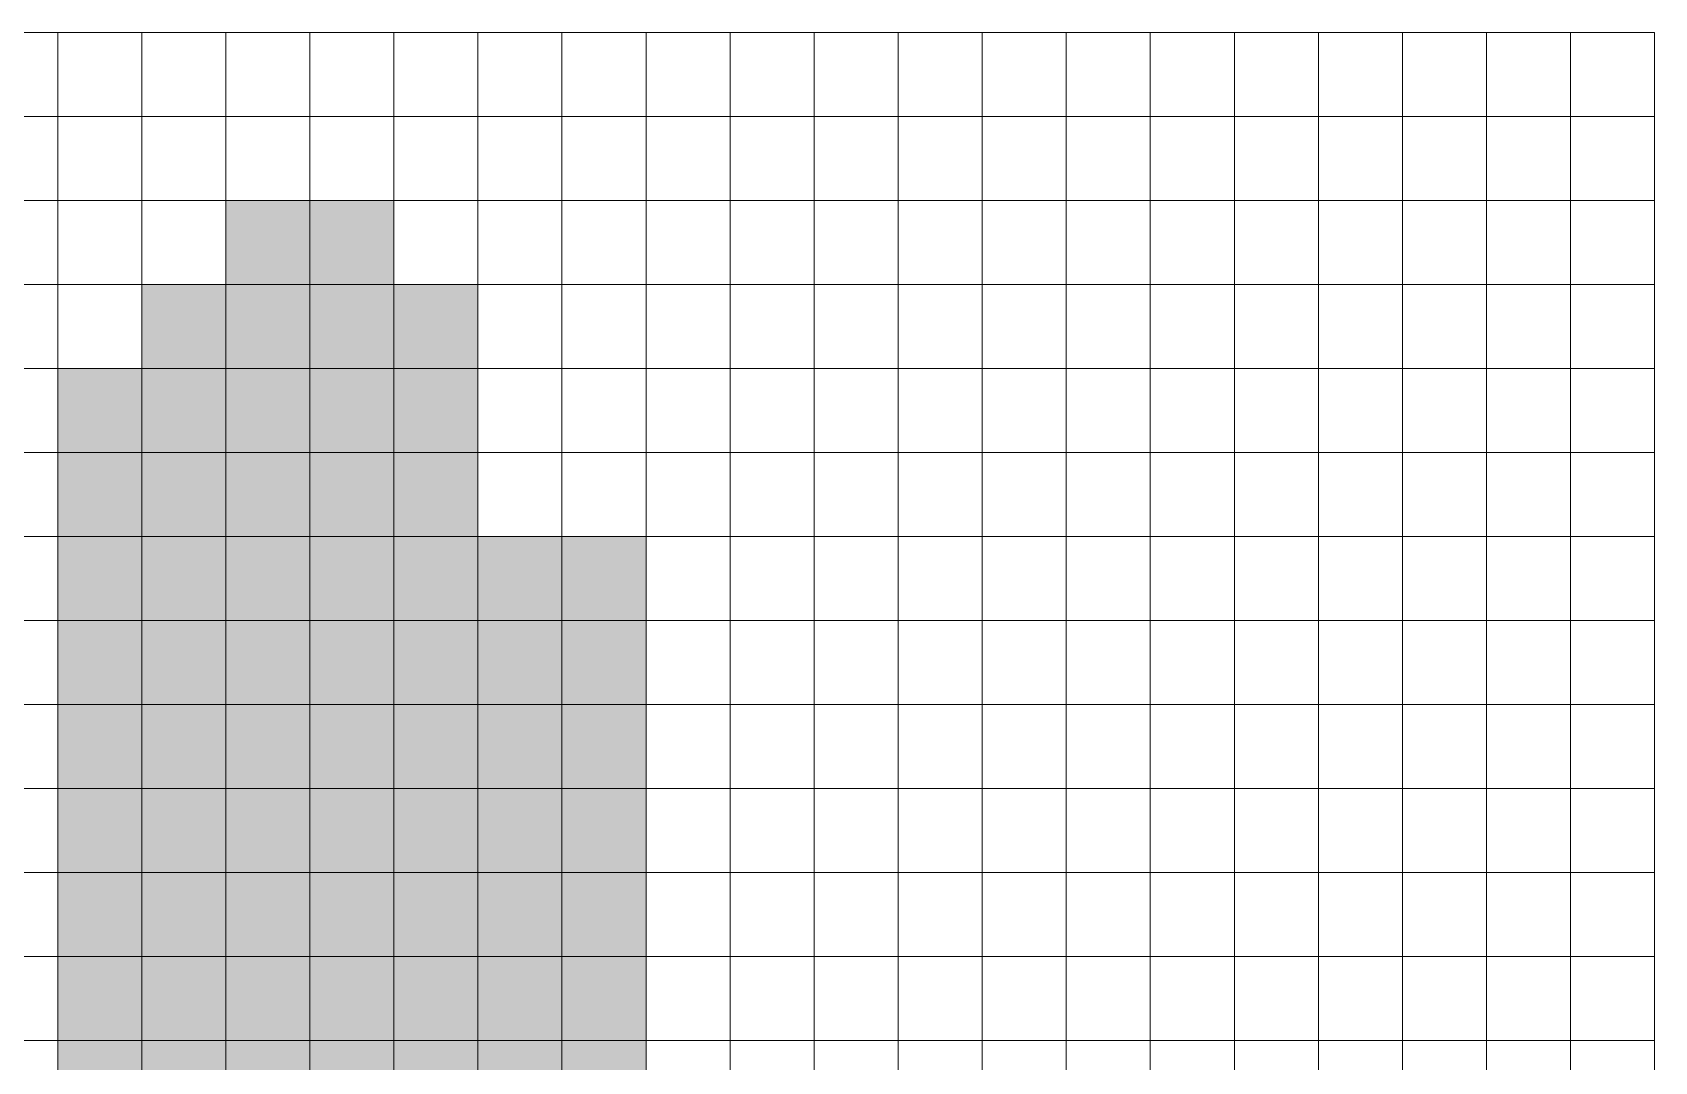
# Model space of a CAD drawing. Header units: millimetres. Extents: x 7481 to 272303, y 53290 to 107290.
# Drawn here: x 180705 to 200005, y 91040 to 103290 of the extents above; entities that cross this region are included whole.
import ezdxf

# ---------------------------------------------------------------- set-up
doc = ezdxf.new("R2010")
doc.units = ezdxf.units.MM
doc.layers.get('0').update_dxf_attribs({"lineweight": 0})
doc.layers.add('m_square', color=40, linetype='Continuous')
doc.layers.add('o_building', color=252, linetype='Continuous')

msp = doc.modelspace()

# ---------------------------------------------------------------- hatches: boundary and pattern name
at = {"layer": 'm_square'}
h = msp.add_hatch(color=256, dxfattribs=at)
h.dxf.hatch_style = 1
h.paths.add_polyline_path([(182005, 91290), (181005, 91290), (181005, 90290), (182005, 90290)])
at = {"layer": 'o_building'}
h = msp.add_hatch(color=256, dxfattribs=at)
h.dxf.hatch_style = 1
h.paths.add_polyline_path([(184005, 101290), (183005, 101290), (183005, 100290), (184005, 100290)])
h = msp.add_hatch(color=256, dxfattribs=at)
h.dxf.hatch_style = 1
h.paths.add_polyline_path([(185005, 101290), (184005, 101290), (184005, 100290), (185005, 100290)])
h = msp.add_hatch(color=256, dxfattribs=at)
h.dxf.hatch_style = 1
h.paths.add_polyline_path([(183005, 100290), (182005, 100290), (182005, 99290), (183005, 99290)])
h = msp.add_hatch(color=256, dxfattribs=at)
h.dxf.hatch_style = 1
h.paths.add_polyline_path([(184005, 100290), (183005, 100290), (183005, 99290), (184005, 99290)])
h = msp.add_hatch(color=256, dxfattribs=at)
h.dxf.hatch_style = 1
h.paths.add_polyline_path([(185005, 100290), (184005, 100290), (184005, 99290), (185005, 99290)])
h = msp.add_hatch(color=256, dxfattribs=at)
h.dxf.hatch_style = 1
h.paths.add_polyline_path([(186005, 100290), (185005, 100290), (185005, 99290), (186005, 99290)])
h = msp.add_hatch(color=256, dxfattribs=at)
h.dxf.hatch_style = 1
h.paths.add_polyline_path([(182005, 99290), (181005, 99290), (181005, 98290), (182005, 98290)])
h = msp.add_hatch(color=256, dxfattribs=at)
h.dxf.hatch_style = 1
h.paths.add_polyline_path([(183005, 99290), (182005, 99290), (182005, 98290), (183005, 98290)])
h = msp.add_hatch(color=256, dxfattribs=at)
h.dxf.hatch_style = 1
h.paths.add_polyline_path([(184005, 99290), (183005, 99290), (183005, 98290), (184005, 98290)])
h = msp.add_hatch(color=256, dxfattribs=at)
h.dxf.hatch_style = 1
h.paths.add_polyline_path([(185005, 99290), (184005, 99290), (184005, 98290), (185005, 98290)])
h = msp.add_hatch(color=256, dxfattribs=at)
h.dxf.hatch_style = 1
h.paths.add_polyline_path([(186005, 99290), (185005, 99290), (185005, 98290), (186005, 98290)])
h = msp.add_hatch(color=256, dxfattribs=at)
h.dxf.hatch_style = 1
h.paths.add_polyline_path([(182005, 98290), (181005, 98290), (181005, 97290), (182005, 97290)])
h = msp.add_hatch(color=256, dxfattribs=at)
h.dxf.hatch_style = 1
h.paths.add_polyline_path([(183005, 98290), (182005, 98290), (182005, 97290), (183005, 97290)])
h = msp.add_hatch(color=256, dxfattribs=at)
h.dxf.hatch_style = 1
h.paths.add_polyline_path([(184005, 98290), (183005, 98290), (183005, 97290), (184005, 97290)])
h = msp.add_hatch(color=256, dxfattribs=at)
h.dxf.hatch_style = 1
h.paths.add_polyline_path([(185005, 98290), (184005, 98290), (184005, 97290), (185005, 97290)])
h = msp.add_hatch(color=256, dxfattribs=at)
h.dxf.hatch_style = 1
h.paths.add_polyline_path([(186005, 98290), (185005, 98290), (185005, 97290), (186005, 97290)])
h = msp.add_hatch(color=256, dxfattribs=at)
h.dxf.hatch_style = 1
h.paths.add_polyline_path([(182005, 97290), (181005, 97290), (181005, 96290), (182005, 96290)])
h = msp.add_hatch(color=256, dxfattribs=at)
h.dxf.hatch_style = 1
h.paths.add_polyline_path([(183005, 97290), (182005, 97290), (182005, 96290), (183005, 96290)])
h = msp.add_hatch(color=256, dxfattribs=at)
h.dxf.hatch_style = 1
h.paths.add_polyline_path([(184005, 97290), (183005, 97290), (183005, 96290), (184005, 96290)])
h = msp.add_hatch(color=256, dxfattribs=at)
h.dxf.hatch_style = 1
h.paths.add_polyline_path([(185005, 97290), (184005, 97290), (184005, 96290), (185005, 96290)])
h = msp.add_hatch(color=256, dxfattribs=at)
h.dxf.hatch_style = 1
h.paths.add_polyline_path([(186005, 97290), (185005, 97290), (185005, 96290), (186005, 96290)])
h = msp.add_hatch(color=256, dxfattribs=at)
h.dxf.hatch_style = 1
h.paths.add_polyline_path([(187005, 97290), (186005, 97290), (186005, 96290), (187005, 96290)])
h = msp.add_hatch(color=256, dxfattribs=at)
h.dxf.hatch_style = 1
h.paths.add_polyline_path([(188005, 97290), (187005, 97290), (187005, 96290), (188005, 96290)])
h = msp.add_hatch(color=256, dxfattribs=at)
h.dxf.hatch_style = 1
h.paths.add_polyline_path([(182005, 96290), (181005, 96290), (181005, 95290), (182005, 95290)])
h = msp.add_hatch(color=256, dxfattribs=at)
h.dxf.hatch_style = 1
h.paths.add_polyline_path([(183005, 96290), (182005, 96290), (182005, 95290), (183005, 95290)])
h = msp.add_hatch(color=256, dxfattribs=at)
h.dxf.hatch_style = 1
h.paths.add_polyline_path([(184005, 96290), (183005, 96290), (183005, 95290), (184005, 95290)])
h = msp.add_hatch(color=256, dxfattribs=at)
h.dxf.hatch_style = 1
h.paths.add_polyline_path([(185005, 96290), (184005, 96290), (184005, 95290), (185005, 95290)])
h = msp.add_hatch(color=256, dxfattribs=at)
h.dxf.hatch_style = 1
h.paths.add_polyline_path([(186005, 96290), (185005, 96290), (185005, 95290), (186005, 95290)])
h = msp.add_hatch(color=256, dxfattribs=at)
h.dxf.hatch_style = 1
h.paths.add_polyline_path([(187005, 96290), (186005, 96290), (186005, 95290), (187005, 95290)])
h = msp.add_hatch(color=256, dxfattribs=at)
h.dxf.hatch_style = 1
h.paths.add_polyline_path([(188005, 96290), (187005, 96290), (187005, 95290), (188005, 95290)])
h = msp.add_hatch(color=256, dxfattribs=at)
h.dxf.hatch_style = 1
h.paths.add_polyline_path([(182005, 95290), (181005, 95290), (181005, 94290), (182005, 94290)])
h = msp.add_hatch(color=256, dxfattribs=at)
h.dxf.hatch_style = 1
h.paths.add_polyline_path([(183005, 95290), (182005, 95290), (182005, 94290), (183005, 94290)])
h = msp.add_hatch(color=256, dxfattribs=at)
h.dxf.hatch_style = 1
h.paths.add_polyline_path([(184005, 95290), (183005, 95290), (183005, 94290), (184005, 94290)])
h = msp.add_hatch(color=256, dxfattribs=at)
h.dxf.hatch_style = 1
h.paths.add_polyline_path([(185005, 95290), (184005, 95290), (184005, 94290), (185005, 94290)])
h = msp.add_hatch(color=256, dxfattribs=at)
h.dxf.hatch_style = 1
h.paths.add_polyline_path([(186005, 95290), (185005, 95290), (185005, 94290), (186005, 94290)])
h = msp.add_hatch(color=256, dxfattribs=at)
h.dxf.hatch_style = 1
h.paths.add_polyline_path([(187005, 95290), (186005, 95290), (186005, 94290), (187005, 94290)])
h = msp.add_hatch(color=256, dxfattribs=at)
h.dxf.hatch_style = 1
h.paths.add_polyline_path([(188005, 95290), (187005, 95290), (187005, 94290), (188005, 94290)])
h = msp.add_hatch(color=256, dxfattribs=at)
h.dxf.hatch_style = 1
h.paths.add_polyline_path([(182005, 94290), (181005, 94290), (181005, 93290), (182005, 93290)])
h = msp.add_hatch(color=256, dxfattribs=at)
h.dxf.hatch_style = 1
h.paths.add_polyline_path([(183005, 94290), (182005, 94290), (182005, 93290), (183005, 93290)])
h = msp.add_hatch(color=256, dxfattribs=at)
h.dxf.hatch_style = 1
h.paths.add_polyline_path([(184005, 94290), (183005, 94290), (183005, 93290), (184005, 93290)])
h = msp.add_hatch(color=256, dxfattribs=at)
h.dxf.hatch_style = 1
h.paths.add_polyline_path([(185005, 94290), (184005, 94290), (184005, 93290), (185005, 93290)])
h = msp.add_hatch(color=256, dxfattribs=at)
h.dxf.hatch_style = 1
h.paths.add_polyline_path([(186005, 94290), (185005, 94290), (185005, 93290), (186005, 93290)])
h = msp.add_hatch(color=256, dxfattribs=at)
h.dxf.hatch_style = 1
h.paths.add_polyline_path([(187005, 94290), (186005, 94290), (186005, 93290), (187005, 93290)])
h = msp.add_hatch(color=256, dxfattribs=at)
h.dxf.hatch_style = 1
h.paths.add_polyline_path([(188005, 94290), (187005, 94290), (187005, 93290), (188005, 93290)])
h = msp.add_hatch(color=256, dxfattribs=at)
h.dxf.hatch_style = 1
h.paths.add_polyline_path([(182005, 93290), (181005, 93290), (181005, 92290), (182005, 92290)])
h = msp.add_hatch(color=256, dxfattribs=at)
h.dxf.hatch_style = 1
h.paths.add_polyline_path([(183005, 93290), (182005, 93290), (182005, 92290), (183005, 92290)])
h = msp.add_hatch(color=256, dxfattribs=at)
h.dxf.hatch_style = 1
h.paths.add_polyline_path([(184005, 93290), (183005, 93290), (183005, 92290), (184005, 92290)])
h = msp.add_hatch(color=256, dxfattribs=at)
h.dxf.hatch_style = 1
h.paths.add_polyline_path([(185005, 93290), (184005, 93290), (184005, 92290), (185005, 92290)])
h = msp.add_hatch(color=256, dxfattribs=at)
h.dxf.hatch_style = 1
h.paths.add_polyline_path([(186005, 93290), (185005, 93290), (185005, 92290), (186005, 92290)])
h = msp.add_hatch(color=256, dxfattribs=at)
h.dxf.hatch_style = 1
h.paths.add_polyline_path([(187005, 93290), (186005, 93290), (186005, 92290), (187005, 92290)])
h = msp.add_hatch(color=256, dxfattribs=at)
h.dxf.hatch_style = 1
h.paths.add_polyline_path([(188005, 93290), (187005, 93290), (187005, 92290), (188005, 92290)])
h = msp.add_hatch(color=256, dxfattribs=at)
h.dxf.hatch_style = 1
h.paths.add_polyline_path([(182005, 92290), (181005, 92290), (181005, 91290), (182005, 91290)])
h = msp.add_hatch(color=256, dxfattribs=at)
h.dxf.hatch_style = 1
h.paths.add_polyline_path([(183005, 92290), (182005, 92290), (182005, 91290), (183005, 91290)])
h = msp.add_hatch(color=256, dxfattribs=at)
h.dxf.hatch_style = 1
h.paths.add_polyline_path([(184005, 92290), (183005, 92290), (183005, 91290), (184005, 91290)])
h = msp.add_hatch(color=256, dxfattribs=at)
h.dxf.hatch_style = 1
h.paths.add_polyline_path([(185005, 92290), (184005, 92290), (184005, 91290), (185005, 91290)])
h = msp.add_hatch(color=256, dxfattribs=at)
h.dxf.hatch_style = 1
h.paths.add_polyline_path([(186005, 92290), (185005, 92290), (185005, 91290), (186005, 91290)])
h = msp.add_hatch(color=256, dxfattribs=at)
h.dxf.hatch_style = 1
h.paths.add_polyline_path([(187005, 92290), (186005, 92290), (186005, 91290), (187005, 91290)])
h = msp.add_hatch(color=256, dxfattribs=at)
h.dxf.hatch_style = 1
h.paths.add_polyline_path([(188005, 92290), (187005, 92290), (187005, 91290), (188005, 91290)])
h = msp.add_hatch(color=256, dxfattribs=at)
h.dxf.hatch_style = 1
h.paths.add_polyline_path([(183005, 91290), (182005, 91290), (182005, 90290), (183005, 90290)])
h = msp.add_hatch(color=256, dxfattribs=at)
h.dxf.hatch_style = 1
h.paths.add_polyline_path([(184005, 91290), (183005, 91290), (183005, 90290), (184005, 90290)])
h = msp.add_hatch(color=256, dxfattribs=at)
h.dxf.hatch_style = 1
h.paths.add_polyline_path([(185005, 91290), (184005, 91290), (184005, 90290), (185005, 90290)])
h = msp.add_hatch(color=256, dxfattribs=at)
h.dxf.hatch_style = 1
h.paths.add_polyline_path([(186005, 91290), (185005, 91290), (185005, 90290), (186005, 90290)])
h = msp.add_hatch(color=256, dxfattribs=at)
h.dxf.hatch_style = 1
h.paths.add_polyline_path([(187005, 91290), (186005, 91290), (186005, 90290), (187005, 90290)])
h = msp.add_hatch(color=256, dxfattribs=at)
h.dxf.hatch_style = 1
h.paths.add_polyline_path([(188005, 91290), (187005, 91290), (187005, 90290), (188005, 90290)])

# ---------------------------------------------------------------- linework, layer by layer
for points in [[(180005, 102290), (181005, 102290), (181005, 103290), (180005, 103290)], [(181005, 102290), (182005, 102290), (182005, 103290), (181005, 103290)], [(182005, 102290), (183005, 102290), (183005, 103290), (182005, 103290)], [(183005, 102290), (184005, 102290), (184005, 103290), (183005, 103290)], [(184005, 102290), (185005, 102290), (185005, 103290), (184005, 103290)], [(185005, 102290), (186005, 102290), (186005, 103290), (185005, 103290)], [(186005, 102290), (187005, 102290), (187005, 103290), (186005, 103290)], [(187005, 102290), (188005, 102290), (188005, 103290), (187005, 103290)], [(188005, 102290), (189005, 102290), (189005, 103290), (188005, 103290)], [(189005, 102290), (190005, 102290), (190005, 103290), (189005, 103290)], [(190005, 102290), (191005, 102290), (191005, 103290), (190005, 103290)], [(191005, 102290), (192005, 102290), (192005, 103290), (191005, 103290)], [(192005, 102290), (193005, 102290), (193005, 103290), (192005, 103290)], [(193005, 102290), (194005, 102290), (194005, 103290), (193005, 103290)], [(194005, 102290), (195005, 102290), (195005, 103290), (194005, 103290)], [(195005, 102290), (196005, 102290), (196005, 103290), (195005, 103290)], [(196005, 102290), (197005, 102290), (197005, 103290), (196005, 103290)], [(197005, 102290), (198005, 102290), (198005, 103290), (197005, 103290)], [(198005, 102290), (199005, 102290), (199005, 103290), (198005, 103290)], [(199005, 102290), (200005, 102290), (200005, 103290), (199005, 103290)], [(180005, 101290), (181005, 101290), (181005, 102290), (180005, 102290)], [(181005, 101290), (182005, 101290), (182005, 102290), (181005, 102290)], [(182005, 101290), (183005, 101290), (183005, 102290), (182005, 102290)], [(183005, 101290), (184005, 101290), (184005, 102290), (183005, 102290)], [(184005, 101290), (185005, 101290), (185005, 102290), (184005, 102290)], [(185005, 101290), (186005, 101290), (186005, 102290), (185005, 102290)], [(186005, 101290), (187005, 101290), (187005, 102290), (186005, 102290)], [(187005, 101290), (188005, 101290), (188005, 102290), (187005, 102290)], [(188005, 101290), (189005, 101290), (189005, 102290), (188005, 102290)], [(189005, 101290), (190005, 101290), (190005, 102290), (189005, 102290)], [(190005, 101290), (191005, 101290), (191005, 102290), (190005, 102290)], [(191005, 101290), (192005, 101290), (192005, 102290), (191005, 102290)], [(192005, 101290), (193005, 101290), (193005, 102290), (192005, 102290)], [(193005, 101290), (194005, 101290), (194005, 102290), (193005, 102290)], [(194005, 101290), (195005, 101290), (195005, 102290), (194005, 102290)], [(195005, 101290), (196005, 101290), (196005, 102290), (195005, 102290)], [(196005, 101290), (197005, 101290), (197005, 102290), (196005, 102290)], [(197005, 101290), (198005, 101290), (198005, 102290), (197005, 102290)], [(198005, 101290), (199005, 101290), (199005, 102290), (198005, 102290)], [(199005, 101290), (200005, 101290), (200005, 102290), (199005, 102290)], [(180005, 100290), (181005, 100290), (181005, 101290), (180005, 101290)], [(181005, 100290), (182005, 100290), (182005, 101290), (181005, 101290)], [(182005, 100290), (183005, 100290), (183005, 101290), (182005, 101290)], [(183005, 100290), (184005, 100290), (184005, 101290), (183005, 101290)], [(184005, 100290), (185005, 100290), (185005, 101290), (184005, 101290)], [(185005, 100290), (186005, 100290), (186005, 101290), (185005, 101290)], [(186005, 100290), (187005, 100290), (187005, 101290), (186005, 101290)], [(187005, 100290), (188005, 100290), (188005, 101290), (187005, 101290)], [(188005, 100290), (189005, 100290), (189005, 101290), (188005, 101290)], [(189005, 100290), (190005, 100290), (190005, 101290), (189005, 101290)], [(190005, 100290), (191005, 100290), (191005, 101290), (190005, 101290)], [(191005, 100290), (192005, 100290), (192005, 101290), (191005, 101290)], [(192005, 100290), (193005, 100290), (193005, 101290), (192005, 101290)], [(193005, 100290), (194005, 100290), (194005, 101290), (193005, 101290)], [(194005, 100290), (195005, 100290), (195005, 101290), (194005, 101290)], [(195005, 100290), (196005, 100290), (196005, 101290), (195005, 101290)], [(196005, 100290), (197005, 100290), (197005, 101290), (196005, 101290)], [(197005, 100290), (198005, 100290), (198005, 101290), (197005, 101290)], [(198005, 100290), (199005, 100290), (199005, 101290), (198005, 101290)], [(199005, 100290), (200005, 100290), (200005, 101290), (199005, 101290)], [(180005, 99290), (181005, 99290), (181005, 100290), (180005, 100290)], [(181005, 99290), (182005, 99290), (182005, 100290), (181005, 100290)], [(182005, 99290), (183005, 99290), (183005, 100290), (182005, 100290)], [(183005, 99290), (184005, 99290), (184005, 100290), (183005, 100290)], [(184005, 99290), (185005, 99290), (185005, 100290), (184005, 100290)], [(185005, 99290), (186005, 99290), (186005, 100290), (185005, 100290)], [(186005, 99290), (187005, 99290), (187005, 100290), (186005, 100290)], [(187005, 99290), (188005, 99290), (188005, 100290), (187005, 100290)], [(188005, 99290), (189005, 99290), (189005, 100290), (188005, 100290)], [(189005, 99290), (190005, 99290), (190005, 100290), (189005, 100290)], [(190005, 99290), (191005, 99290), (191005, 100290), (190005, 100290)], [(191005, 99290), (192005, 99290), (192005, 100290), (191005, 100290)], [(192005, 99290), (193005, 99290), (193005, 100290), (192005, 100290)], [(193005, 99290), (194005, 99290), (194005, 100290), (193005, 100290)], [(194005, 99290), (195005, 99290), (195005, 100290), (194005, 100290)], [(195005, 99290), (196005, 99290), (196005, 100290), (195005, 100290)], [(196005, 99290), (197005, 99290), (197005, 100290), (196005, 100290)], [(197005, 99290), (198005, 99290), (198005, 100290), (197005, 100290)], [(198005, 99290), (199005, 99290), (199005, 100290), (198005, 100290)], [(199005, 99290), (200005, 99290), (200005, 100290), (199005, 100290)], [(180005, 98290), (181005, 98290), (181005, 99290), (180005, 99290)], [(181005, 98290), (182005, 98290), (182005, 99290), (181005, 99290)], [(182005, 98290), (183005, 98290), (183005, 99290), (182005, 99290)], [(183005, 98290), (184005, 98290), (184005, 99290), (183005, 99290)], [(184005, 98290), (185005, 98290), (185005, 99290), (184005, 99290)], [(185005, 98290), (186005, 98290), (186005, 99290), (185005, 99290)], [(186005, 98290), (187005, 98290), (187005, 99290), (186005, 99290)], [(187005, 98290), (188005, 98290), (188005, 99290), (187005, 99290)], [(188005, 98290), (189005, 98290), (189005, 99290), (188005, 99290)], [(189005, 98290), (190005, 98290), (190005, 99290), (189005, 99290)], [(190005, 98290), (191005, 98290), (191005, 99290), (190005, 99290)], [(191005, 98290), (192005, 98290), (192005, 99290), (191005, 99290)], [(192005, 98290), (193005, 98290), (193005, 99290), (192005, 99290)], [(193005, 98290), (194005, 98290), (194005, 99290), (193005, 99290)], [(194005, 98290), (195005, 98290), (195005, 99290), (194005, 99290)], [(195005, 98290), (196005, 98290), (196005, 99290), (195005, 99290)], [(196005, 98290), (197005, 98290), (197005, 99290), (196005, 99290)], [(197005, 98290), (198005, 98290), (198005, 99290), (197005, 99290)], [(198005, 98290), (199005, 98290), (199005, 99290), (198005, 99290)], [(199005, 98290), (200005, 98290), (200005, 99290), (199005, 99290)], [(180005, 97290), (181005, 97290), (181005, 98290), (180005, 98290)], [(181005, 97290), (182005, 97290), (182005, 98290), (181005, 98290)], [(182005, 97290), (183005, 97290), (183005, 98290), (182005, 98290)], [(183005, 97290), (184005, 97290), (184005, 98290), (183005, 98290)], [(184005, 97290), (185005, 97290), (185005, 98290), (184005, 98290)], [(185005, 97290), (186005, 97290), (186005, 98290), (185005, 98290)], [(186005, 97290), (187005, 97290), (187005, 98290), (186005, 98290)], [(187005, 97290), (188005, 97290), (188005, 98290), (187005, 98290)], [(188005, 97290), (189005, 97290), (189005, 98290), (188005, 98290)], [(189005, 97290), (190005, 97290), (190005, 98290), (189005, 98290)], [(190005, 97290), (191005, 97290), (191005, 98290), (190005, 98290)], [(191005, 97290), (192005, 97290), (192005, 98290), (191005, 98290)], [(192005, 97290), (193005, 97290), (193005, 98290), (192005, 98290)], [(193005, 97290), (194005, 97290), (194005, 98290), (193005, 98290)], [(194005, 97290), (195005, 97290), (195005, 98290), (194005, 98290)], [(195005, 97290), (196005, 97290), (196005, 98290), (195005, 98290)], [(196005, 97290), (197005, 97290), (197005, 98290), (196005, 98290)], [(197005, 97290), (198005, 97290), (198005, 98290), (197005, 98290)], [(198005, 97290), (199005, 97290), (199005, 98290), (198005, 98290)], [(199005, 97290), (200005, 97290), (200005, 98290), (199005, 98290)], [(180005, 96290), (181005, 96290), (181005, 97290), (180005, 97290)], [(181005, 96290), (182005, 96290), (182005, 97290), (181005, 97290)], [(182005, 96290), (183005, 96290), (183005, 97290), (182005, 97290)], [(183005, 96290), (184005, 96290), (184005, 97290), (183005, 97290)], [(184005, 96290), (185005, 96290), (185005, 97290), (184005, 97290)], [(185005, 96290), (186005, 96290), (186005, 97290), (185005, 97290)], [(186005, 96290), (187005, 96290), (187005, 97290), (186005, 97290)], [(187005, 96290), (188005, 96290), (188005, 97290), (187005, 97290)], [(188005, 96290), (189005, 96290), (189005, 97290), (188005, 97290)], [(189005, 96290), (190005, 96290), (190005, 97290), (189005, 97290)], [(190005, 96290), (191005, 96290), (191005, 97290), (190005, 97290)], [(191005, 96290), (192005, 96290), (192005, 97290), (191005, 97290)], [(192005, 96290), (193005, 96290), (193005, 97290), (192005, 97290)], [(193005, 96290), (194005, 96290), (194005, 97290), (193005, 97290)], [(194005, 96290), (195005, 96290), (195005, 97290), (194005, 97290)], [(195005, 96290), (196005, 96290), (196005, 97290), (195005, 97290)], [(196005, 96290), (197005, 96290), (197005, 97290), (196005, 97290)], [(197005, 96290), (198005, 96290), (198005, 97290), (197005, 97290)], [(198005, 96290), (199005, 96290), (199005, 97290), (198005, 97290)], [(199005, 96290), (200005, 96290), (200005, 97290), (199005, 97290)], [(180005, 95290), (181005, 95290), (181005, 96290), (180005, 96290)], [(181005, 95290), (182005, 95290), (182005, 96290), (181005, 96290)], [(182005, 95290), (183005, 95290), (183005, 96290), (182005, 96290)], [(183005, 95290), (184005, 95290), (184005, 96290), (183005, 96290)], [(184005, 95290), (185005, 95290), (185005, 96290), (184005, 96290)], [(185005, 95290), (186005, 95290), (186005, 96290), (185005, 96290)], [(186005, 95290), (187005, 95290), (187005, 96290), (186005, 96290)], [(187005, 95290), (188005, 95290), (188005, 96290), (187005, 96290)], [(188005, 95290), (189005, 95290), (189005, 96290), (188005, 96290)], [(189005, 95290), (190005, 95290), (190005, 96290), (189005, 96290)], [(190005, 95290), (191005, 95290), (191005, 96290), (190005, 96290)], [(191005, 95290), (192005, 95290), (192005, 96290), (191005, 96290)], [(192005, 95290), (193005, 95290), (193005, 96290), (192005, 96290)], [(193005, 95290), (194005, 95290), (194005, 96290), (193005, 96290)], [(194005, 95290), (195005, 95290), (195005, 96290), (194005, 96290)], [(195005, 95290), (196005, 95290), (196005, 96290), (195005, 96290)], [(196005, 95290), (197005, 95290), (197005, 96290), (196005, 96290)], [(197005, 95290), (198005, 95290), (198005, 96290), (197005, 96290)], [(198005, 95290), (199005, 95290), (199005, 96290), (198005, 96290)], [(199005, 95290), (200005, 95290), (200005, 96290), (199005, 96290)], [(180005, 94290), (181005, 94290), (181005, 95290), (180005, 95290)], [(181005, 94290), (182005, 94290), (182005, 95290), (181005, 95290)], [(182005, 94290), (183005, 94290), (183005, 95290), (182005, 95290)], [(183005, 94290), (184005, 94290), (184005, 95290), (183005, 95290)], [(184005, 94290), (185005, 94290), (185005, 95290), (184005, 95290)], [(185005, 94290), (186005, 94290), (186005, 95290), (185005, 95290)], [(186005, 94290), (187005, 94290), (187005, 95290), (186005, 95290)], [(187005, 94290), (188005, 94290), (188005, 95290), (187005, 95290)], [(188005, 94290), (189005, 94290), (189005, 95290), (188005, 95290)], [(189005, 94290), (190005, 94290), (190005, 95290), (189005, 95290)], [(190005, 94290), (191005, 94290), (191005, 95290), (190005, 95290)], [(191005, 94290), (192005, 94290), (192005, 95290), (191005, 95290)], [(192005, 94290), (193005, 94290), (193005, 95290), (192005, 95290)], [(193005, 94290), (194005, 94290), (194005, 95290), (193005, 95290)], [(194005, 94290), (195005, 94290), (195005, 95290), (194005, 95290)], [(195005, 94290), (196005, 94290), (196005, 95290), (195005, 95290)], [(196005, 94290), (197005, 94290), (197005, 95290), (196005, 95290)], [(197005, 94290), (198005, 94290), (198005, 95290), (197005, 95290)], [(198005, 94290), (199005, 94290), (199005, 95290), (198005, 95290)], [(199005, 94290), (200005, 94290), (200005, 95290), (199005, 95290)], [(180005, 93290), (181005, 93290), (181005, 94290), (180005, 94290)], [(181005, 93290), (182005, 93290), (182005, 94290), (181005, 94290)], [(182005, 93290), (183005, 93290), (183005, 94290), (182005, 94290)], [(183005, 93290), (184005, 93290), (184005, 94290), (183005, 94290)], [(184005, 93290), (185005, 93290), (185005, 94290), (184005, 94290)], [(185005, 93290), (186005, 93290), (186005, 94290), (185005, 94290)], [(186005, 93290), (187005, 93290), (187005, 94290), (186005, 94290)], [(187005, 93290), (188005, 93290), (188005, 94290), (187005, 94290)], [(188005, 93290), (189005, 93290), (189005, 94290), (188005, 94290)], [(189005, 93290), (190005, 93290), (190005, 94290), (189005, 94290)], [(190005, 93290), (191005, 93290), (191005, 94290), (190005, 94290)], [(191005, 93290), (192005, 93290), (192005, 94290), (191005, 94290)], [(192005, 93290), (193005, 93290), (193005, 94290), (192005, 94290)], [(193005, 93290), (194005, 93290), (194005, 94290), (193005, 94290)], [(194005, 93290), (195005, 93290), (195005, 94290), (194005, 94290)], [(195005, 93290), (196005, 93290), (196005, 94290), (195005, 94290)], [(196005, 93290), (197005, 93290), (197005, 94290), (196005, 94290)], [(197005, 93290), (198005, 93290), (198005, 94290), (197005, 94290)], [(198005, 93290), (199005, 93290), (199005, 94290), (198005, 94290)], [(199005, 93290), (200005, 93290), (200005, 94290), (199005, 94290)], [(180005, 92290), (181005, 92290), (181005, 93290), (180005, 93290)], [(181005, 92290), (182005, 92290), (182005, 93290), (181005, 93290)], [(182005, 92290), (183005, 92290), (183005, 93290), (182005, 93290)], [(183005, 92290), (184005, 92290), (184005, 93290), (183005, 93290)], [(184005, 92290), (185005, 92290), (185005, 93290), (184005, 93290)], [(185005, 92290), (186005, 92290), (186005, 93290), (185005, 93290)], [(186005, 92290), (187005, 92290), (187005, 93290), (186005, 93290)], [(187005, 92290), (188005, 92290), (188005, 93290), (187005, 93290)], [(188005, 92290), (189005, 92290), (189005, 93290), (188005, 93290)], [(189005, 92290), (190005, 92290), (190005, 93290), (189005, 93290)], [(190005, 92290), (191005, 92290), (191005, 93290), (190005, 93290)], [(191005, 92290), (192005, 92290), (192005, 93290), (191005, 93290)], [(192005, 92290), (193005, 92290), (193005, 93290), (192005, 93290)], [(193005, 92290), (194005, 92290), (194005, 93290), (193005, 93290)], [(194005, 92290), (195005, 92290), (195005, 93290), (194005, 93290)], [(195005, 92290), (196005, 92290), (196005, 93290), (195005, 93290)], [(196005, 92290), (197005, 92290), (197005, 93290), (196005, 93290)], [(197005, 92290), (198005, 92290), (198005, 93290), (197005, 93290)], [(198005, 92290), (199005, 92290), (199005, 93290), (198005, 93290)], [(199005, 92290), (200005, 92290), (200005, 93290), (199005, 93290)], [(180005, 91290), (181005, 91290), (181005, 92290), (180005, 92290)], [(181005, 91290), (182005, 91290), (182005, 92290), (181005, 92290)], [(182005, 91290), (183005, 91290), (183005, 92290), (182005, 92290)], [(183005, 91290), (184005, 91290), (184005, 92290), (183005, 92290)], [(184005, 91290), (185005, 91290), (185005, 92290), (184005, 92290)], [(185005, 91290), (186005, 91290), (186005, 92290), (185005, 92290)], [(186005, 91290), (187005, 91290), (187005, 92290), (186005, 92290)], [(187005, 91290), (188005, 91290), (188005, 92290), (187005, 92290)], [(188005, 91290), (189005, 91290), (189005, 92290), (188005, 92290)], [(189005, 91290), (190005, 91290), (190005, 92290), (189005, 92290)], [(190005, 91290), (191005, 91290), (191005, 92290), (190005, 92290)], [(191005, 91290), (192005, 91290), (192005, 92290), (191005, 92290)], [(192005, 91290), (193005, 91290), (193005, 92290), (192005, 92290)], [(193005, 91290), (194005, 91290), (194005, 92290), (193005, 92290)], [(194005, 91290), (195005, 91290), (195005, 92290), (194005, 92290)], [(195005, 91290), (196005, 91290), (196005, 92290), (195005, 92290)], [(196005, 91290), (197005, 91290), (197005, 92290), (196005, 92290)], [(197005, 91290), (198005, 91290), (198005, 92290), (197005, 92290)], [(198005, 91290), (199005, 91290), (199005, 92290), (198005, 92290)], [(199005, 91290), (200005, 91290), (200005, 92290), (199005, 92290)], [(180005, 90290), (181005, 90290), (181005, 91290), (180005, 91290)], [(181005, 90290), (182005, 90290), (182005, 91290), (181005, 91290)], [(182005, 90290), (183005, 90290), (183005, 91290), (182005, 91290)], [(183005, 90290), (184005, 90290), (184005, 91290), (183005, 91290)], [(184005, 90290), (185005, 90290), (185005, 91290), (184005, 91290)], [(185005, 90290), (186005, 90290), (186005, 91290), (185005, 91290)], [(186005, 90290), (187005, 90290), (187005, 91290), (186005, 91290)], [(187005, 90290), (188005, 90290), (188005, 91290), (187005, 91290)], [(188005, 90290), (189005, 90290), (189005, 91290), (188005, 91290)], [(189005, 90290), (190005, 90290), (190005, 91290), (189005, 91290)], [(190005, 90290), (191005, 90290), (191005, 91290), (190005, 91290)], [(191005, 90290), (192005, 90290), (192005, 91290), (191005, 91290)], [(192005, 90290), (193005, 90290), (193005, 91290), (192005, 91290)], [(193005, 90290), (194005, 90290), (194005, 91290), (193005, 91290)], [(194005, 90290), (195005, 90290), (195005, 91290), (194005, 91290)], [(195005, 90290), (196005, 90290), (196005, 91290), (195005, 91290)], [(196005, 90290), (197005, 90290), (197005, 91290), (196005, 91290)], [(197005, 90290), (198005, 90290), (198005, 91290), (197005, 91290)], [(198005, 90290), (199005, 90290), (199005, 91290), (198005, 91290)], [(199005, 90290), (200005, 90290), (200005, 91290), (199005, 91290)]]:
    msp.add_lwpolyline(points, close=True)

doc.saveas('drawing.dxf')
